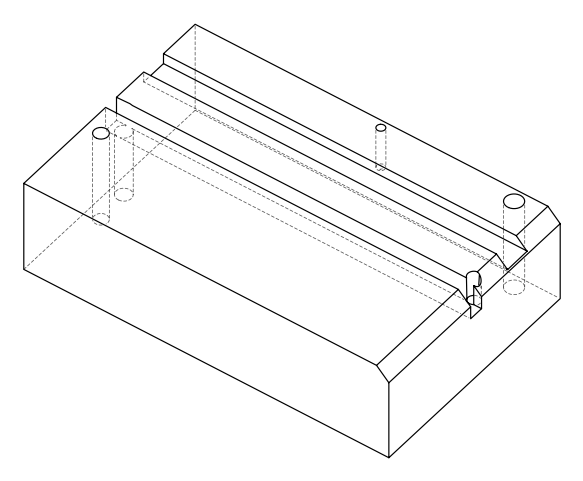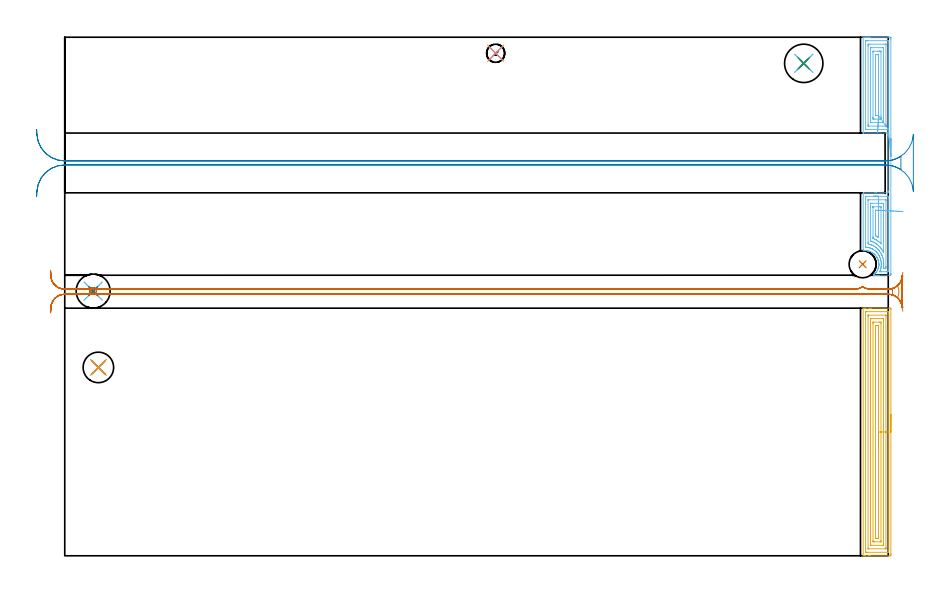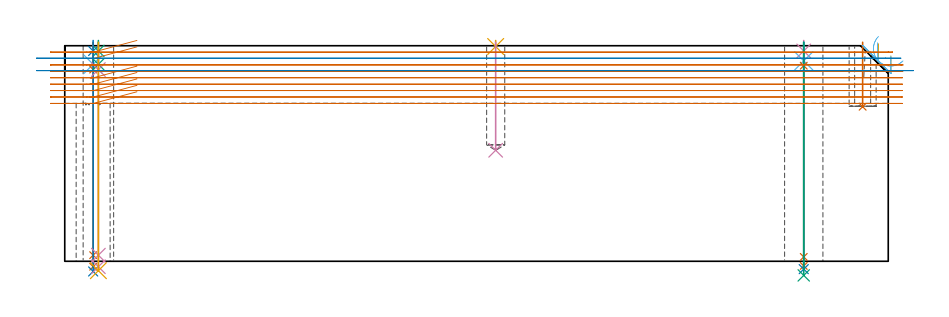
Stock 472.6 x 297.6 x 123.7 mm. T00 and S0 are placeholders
(PLAN: 20 operations, 15 tool changes, 40.7 min)
(1 INDEXABLE_INSERT_DRILL_BLIND_HOLE_FROM_SOLID | STEP1POCKET | NXT0302_002 | 0.15 min | 6551 mm3)
(2 SPOT_DRILL | STEP1HOLE | NXT0321_9005460120000 | 0.05 min | 182 mm3)
(3 SPOT_DRILL_1 | STEP1HOLE_1 | NXT0321_9005460120000 | 0.05 min | 183 mm3)
(4 SPOT_DRILL_2 | STEP1HOLE_2 | NXT0321_9005460120000 | 0.05 min | 182 mm3)
(5 SPOT_DRILL_3 | STEP1POCKET_1 | NXT0321_9005460120000 | 0.03 min | 1 mm3)
(6 DRILL_BLIND_HOLE_INTO_CENTER | STEP1HOLE | UGT0301_191 | 0.05 min | 276 mm3)
(7 GUN_DRILL_THROUGH_HOLE | STEP1HOLE | UGT0307_003 | 0.6 min | 4351 mm3)
(8 SPADE_DRILL_TO_ENLARGE_THROUGH_HOLE | STEP1HOLE | UGT0306_010 | 0.53 min | 32061 mm3)
(9 DRILL_BLIND_HOLE_INTO_CENTER_1 | STEP1HOLE_1 | UGT0301_191 | 0.05 min | 277 mm3)
(10 GUN_DRILL_THROUGH_HOLE_1 | STEP1HOLE_1 | UGT0307_003 | 0.6 min | 4351 mm3)
(11 SPADE_DRILL_TO_ENLARGE_THROUGH_HOLE_1 | STEP1HOLE_1 | UGT0306_008 | 0.53 min | 24872 mm3)
(12 DRILL_BLIND_HOLE_INTO_CENTER_2 | STEP1HOLE_2 | NXT0301_029 | 0.04 min | 144 mm3)
(13 GUN_DRILL_THROUGH_HOLE_2 | STEP1HOLE_2 | UGT0307_001 | 0.55 min | 2238 mm3)
(14 SPADE_DRILL_TO_ENLARGE_THROUGH_HOLE_2 | STEP1HOLE_2 | UGT0306_004 | 0.52 min | 15081 mm3)
(15 DRILL_TO_ENLARGE_THROUGH_HOLE | STEP1HOLE_2 | UGT0301_053 | 0.54 min | 29304 mm3)
(16 DRILL_BLIND_HOLE_INTO_CENTER_3 | STEP1POCKET_1 | UGT0301_217 | 0.25 min | 4885 mm3)
(17 AREA_MILL | FG_CHAMFER_SURFACE | UGT0205_001 | 7.11 min | 18895 mm3)
(18 AREA_MILL_1 | FG_CHAMFER_SURFACE_1 | UGT0205_001 | 5.51 min | 17332 mm3)
(19 MILL_RECTANGULAR_SLOT | SLOT_RECTANGULAR | NXT0201_012 | Follow Part, ap 4, ae 75% | 19.29 min | 283841 mm3)
(20 MILL_RECTANGULAR_SLOT_1 | SLOT_RECTANGULAR_1 | UGT0201_004 | Follow Part, ap 8, ae 75% | 4.23 min | 227908 mm3)
(TOOL NXT0302_002 | Index. Insert Drill 15.5mm [880-D1550L20-05] | D15.5 PA176 FL78 Z2)
(TOOL NXT0321_9005460120000 | NC Spot Drill, 142deg, 12mm, Carbide, Uncoated | D12 PA142 FL30 Z2)
(TOOL UGT0301_191 | Twist Drill 7.1 mm | D7.1 PA118 FL66 Z2)
(TOOL UGT0307_003 | Gun Drill 7 mm | D7 PA130 FL24 Z1)
(TOOL UGT0306_010 | Spade Drill 19.5mm | D19.5 PA132 FL10 Z2)
(TOOL UGT0306_008 | Spade Drill 17.5mm | D17.5 PA132 FL10 Z2)
(TOOL NXT0301_029 | Carbide Drill 5.8mm [860.1-0580-017A1-MM 2214] | D5.8 PA140 FL28 Z2)
(TOOL UGT0307_001 | Gun Drill 5 mm | D5 PA130 FL24 Z1)
(TOOL UGT0306_004 | Spade Drill 13.5mm | D13.5 PA132 FL10 Z2)
(TOOL UGT0301_053 | Twist Drill 22 mm | D22 PA118 FL150 Z2)
(TOOL UGT0301_217 | Twist Drill 10.4 mm | D10.4 PA118 FL82 Z2)
(TOOL UGT0205_001 | Chamfer Mill 20 x 3 x 45 deg. | D20 FL50 Z2)
(TOOL NXT0201_012 | ENDMILL 16mm [2P460-1600-NA 1630] | D16 FL38 Z6)
(TOOL UGT0201_004 | End Mill 32 mm | D32 FL53 Z6)
(OP 1 INDEXABLE_INSERT_DRILL_BLIND_HOLE_FROM_SOLID)
G17 G21 G94 G90
T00 M6
G54
G17 G0 G90 X457.9 Y167.3 S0 M3
G43 Z133.7 H1
G94 G81 G98 Z88.7 F250. R125.7
G80
M5
M2
(OP 2 SPOT_DRILL)
G17 G21 G94 G90
T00 M6
G54
G17 G0 G90 X16.3 Y151.9 S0 M3
G43 Z133.7 H0
G94 G81 G98 Z120.7 F250. R126.7
G80
M5
M2
(OP 3 SPOT_DRILL_1)
G17 G21 G94 G90
T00 M6
G54
G17 G0 G90 X19.3 Y108.1 S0 M3
G43 Z133.7 H0
G94 G81 G98 Z120.7 F250. R126.7
G80
M5
M2
(OP 4 SPOT_DRILL_2)
G17 G21 G94 G90
T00 M6
G54
G17 G0 G90 X424.1 Y282.6 S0 M3
G43 Z133.7 H0
G94 G81 G98 Z120.7 F250. R126.7
G80
M5
M2
(OP 5 SPOT_DRILL_3)
G17 G21 G94 G90
T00 M6
G54
G17 G0 G90 X247.3 Y288.4 S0 M3
G43 Z133.7 H0
G94 G81 G98 Z123.252 F250. R126.7
G80
M5
M2
(OP 6 DRILL_BLIND_HOLE_INTO_CENTER)
G17 G21 G94 G90
T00 M6
G54
G17 G0 G90 X16.3 Y151.9 S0 M3
G43 Z133.7 H0
G94 G81 G98 Z113.05 F250. R125.7
G80
M5
M2
(OP 7 GUN_DRILL_THROUGH_HOLE)
G17 G21 G94 G90
T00 M6
G54
G17 G0 G90 X16.3 Y151.9 M8
G43 Z133.7 H0
Z125.443
S716 M3
G94 G1 Z110.021 F125. M26
G4 X.084
Z3.5 F250.
G4 X.084
Z-3.132 F125.
G4 X.084
M5
M9
G0 Z125.443
Z133.7
M2
(OP 8 SPADE_DRILL_TO_ENLARGE_THROUGH_HOLE)
G17 G21 G94 G90
T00 M6
G54
G17 G0 G90 X16.3 Y151.9 S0 M3
G43 Z133.7 H0
G94 G73 G98 Z-5.841 F250. Q18.506 R125.7
G80
M5
M2
(OP 9 DRILL_BLIND_HOLE_INTO_CENTER_1)
G17 G21 G94 G90
T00 M6
G54
G17 G0 G90 X19.3 Y108.1 S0 M3
G43 Z133.7 H0
G94 G81 G98 Z113.05 F250. R125.7
G80
M5
M2
(OP 10 GUN_DRILL_THROUGH_HOLE_1)
G17 G21 G94 G90
T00 M6
G54
G17 G0 G90 X19.3 Y108.1 M8
G43 Z133.7 H0
Z124.341
S716 M3
G94 G1 Z110.021 F125. M26
G4 X.084
Z3.5 F250.
G4 X.084
Z-3.132 F125.
G4 X.084
M5
M9
G0 Z124.341
Z133.7
M2
(OP 11 SPADE_DRILL_TO_ENLARGE_THROUGH_HOLE_1)
G17 G21 G94 G90
T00 M6
G54
G17 G0 G90 X19.3 Y108.1 S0 M3
G43 Z133.7 H0
G94 G73 G98 Z-5.396 F250. Q16.137 R125.7
G80
M5
M2
(OP 12 DRILL_BLIND_HOLE_INTO_CENTER_2)
G17 G21 G94 G90
T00 M6
G54
G17 G0 G90 X424.1 Y282.6 S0 M3
G43 Z133.7 H1
G94 G81 G98 Z115. F250. R125.7
G80
M5
M2
(OP 13 GUN_DRILL_THROUGH_HOLE_2)
G17 G21 G94 G90
T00 M6
G54
G17 G0 G90 X424.1 Y282.6 M8
G43 Z133.7 H0
Z121.19
S716 M3
G94 G1 Z112.244 F125. M26
G4 X.084
Z2.5 F250.
G4 X.084
Z-2.666 F125.
G4 X.084
M5
M9
G0 Z121.19
Z133.7
M2
(OP 14 SPADE_DRILL_TO_ENLARGE_THROUGH_HOLE_2)
G17 G21 G94 G90
T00 M6
G54
G17 G0 G90 X424.1 Y282.6 S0 M3
G43 Z133.7 H0
G94 G73 G98 Z-4.505 F250. Q12.821 R125.7
G80
M5
M2
(OP 15 DRILL_TO_ENLARGE_THROUGH_HOLE)
G17 G21 G94 G90
T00 M6
G54
G17 G0 G90 X424.1 Y282.6 S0 M3
G43 Z133.7 H0
G94 G73 G98 Z-8.109 F250. Q21.968 R125.7
G80
M5
M2
(OP 16 DRILL_BLIND_HOLE_INTO_CENTER_3)
G17 G21 G94 G90
T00 M6
G54
G17 G0 G90 X247.3 Y288.4 S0 M3
G43 Z133.7 H0
G94 G81 G98 Z63.7 F250. R125.7
G80
M5
M2
(OP 17 AREA_MILL)
G17 G21 G94 G90
T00 M6
G54
G17 G0 G90 X474.1 Y81.05 S1061 M3
G43 Z133.7 H0
Z117.8
G94 G1 Y81.012 Z116.928 F250.
Y80.898 Z116.064
Y80.709 Z115.212
Y80.447 Z114.38
Y80.113 Z113.574
Y79.71 Z112.8
Y79.242 Z112.064
Y78.71 Z111.372
Y78.121 Z110.729
Y77.478 Z110.14
Y76.786 Z109.608
Y76.05 Z109.14
Y75.276 Z108.737
Y74.47 Z108.403
Y73.638 Z108.141
Y72.786 Z107.952
Y71.922 Z107.838
Y71.05 Z107.8
Y1.028
X474.099 Y0.597 Z107.801
X474.095 Y0.141 Z107.803
X474.092 Y0.009 Z107.806
X473.645 Y0. Z108.252
X462.182 Z119.712
X461.598 Z120.299
X461.301 Z120.596
X459.537 Z122.358
X458.947 Z122.952
X458.655 Z123.244
X458.506 Y0.001 Z123.393
X458.206 Y0.01 Z123.693
X458.2 Y0.151 Z123.7
Y141.949
X458.206 Y142.09 Z123.693
X458.508 Y142.1 Z123.391
X458.941 Z122.958
X459.537 Z122.358
X461.598 Z120.299
X462.182 Z119.712
X462.772 Z119.123
X473.645 Z108.252
X473.939 Y142.097 Z107.958
X474.092 Y142.09 Z107.806
X474.099 Y141.936 Z107.799
X474.1 Y141.503 Z107.8
Y71.05
X472.686 Z109.214
X472.685 Y2.177 Z109.215
X472.683 Y2.075 Z109.217
X472.68 Y2.026 Z109.22
X472.678 Y2.01 Z109.222
X472.633 Y2.008 Z109.267
X472.256 Y2.001 Z109.644
X460.419 Z121.481
X459.91 Y2.003 Z121.99
X459.712 Y2.01 Z122.188
X459.621 Y2.018 Z122.279
X459.616 Y2.301 Z122.284
X459.615 Y2.38 Z122.285
X459.614 Y139.72 Z122.286
X459.615 Y139.923 Z122.285
X459.617 Y140.025 Z122.283
X459.62 Y140.074 Z122.28
X459.623 Y140.09 Z122.277
X459.667 Y140.092 Z122.233
X460.044 Y140.099 Z121.856
X471.881 Z110.019
X472.39 Y140.097 Z109.51
X472.588 Y140.09 Z109.312
X472.679 Y140.082 Z109.221
X472.684 Y139.799 Z109.216
X472.685 Y139.72 Z109.215
X472.686 Y71.05 Z109.214
X471.272 Z110.628
X471.271 Y4.781 Z110.629
X471.267 Y4.164 Z110.633
X471.265 Y4.03 Z110.635
X471.255 Y4.01 Z110.645
X471.215 Y4.004 Z110.685
X471.161 Y4. Z110.739
X461.301 Y4.001 Z120.599
X461.139 Y4.005 Z120.761
X461.037 Y4.01 Z120.863
X461.033 Y4.073 Z120.867
X461.03 Y4.164 Z120.87
X461.029 Y4.439 Z120.871
Y137.319
X461.033 Y137.936 Z120.867
X461.035 Y138.07 Z120.865
X461.045 Y138.09 Z120.855
X461.085 Y138.096 Z120.815
X461.139 Y138.099 Z120.761
X471. Z110.9
X471.161 Y138.095 Z110.739
X471.263 Y138.09 Z110.637
X471.267 Y138.027 Z110.633
X471.27 Y137.936 Z110.63
X471.271 Y137.661 Z110.629
X471.272 Y71.05 Z110.628
X469.857 Z112.043
Y6.839
X469.854 Y6.214 Z112.046
X469.85 Y6.011 Z112.05
X469.651 Y6.006 Z112.249
X469.236 Y6. Z112.664
X469.184 Z112.716
X463.012 Z118.888
X462.639 Y6.005 Z119.261
X462.459 Y6.01 Z119.441
X462.45 Y6.111 Z119.45
X462.444 Y6.575 Z119.456
X462.443 Y8.623 Z119.457
Y135.261
X462.446 Y135.886 Z119.454
X462.45 Y136.089 Z119.45
X462.649 Y136.094 Z119.251
X463.064 Y136.1 Z118.836
X463.116 Z118.784
X469.288 Z112.612
X469.661 Y136.095 Z112.239
X469.841 Y136.09 Z112.059
X469.85 Y135.989 Z112.05
X469.856 Y135.526 Z112.044
X469.857 Y135.261 Z112.043
Y134.632
Y71.05
X468.443 Z113.457
Y8.533
X468.442 Y8.443 Z113.458
X468.437 Y8.264 Z113.463
X468.425 Y8.01 Z113.475
X468.354 Y8.006 Z113.546
X468.088 Y8.001 Z113.812
X464.561 Y8. Z117.339
X463.946 Y8.007 Z117.954
X463.865 Y8.01 Z118.035
X463.859 Y8.353 Z118.041
X463.857 Y8.533 Z118.043
Y133.567
X463.858 Y133.657 Z118.042
X463.863 Y133.836 Z118.037
X463.875 Y134.09 Z118.025
X463.946 Y134.094 Z117.954
X464.212 Y134.099 Z117.688
X467.739 Y134.1 Z114.161
X468.354 Y134.093 Z113.546
X468.435 Y134.09 Z113.465
X468.441 Y133.746 Z113.459
X468.443 Y133.567 Z113.457
Y71.05
X467.029 Z114.871
Y10.407
X467.027 Y10.185 Z114.873
X467.025 Y10.075 Z114.875
X467.022 Y10.022 Z114.878
X467.016 Y10.009 Z114.884
X466.988 Y10.005 Z114.912
X466.591 Y10.001 Z115.309
X466.111 Y10. Z115.789
X465.709 Y10.002 Z116.191
X465.308 Y10.008 Z116.592
X465.285 Y10.01 Z116.615
X465.278 Y10.02 Z116.622
X465.275 Y10.062 Z116.625
X465.273 Y10.141 Z116.627
X465.271 Y10.259 Z116.629
Y10.407
Y131.693
X465.273 Y131.915 Z116.627
X465.275 Y132.025 Z116.625
X465.278 Y132.078 Z116.622
X465.284 Y132.091 Z116.616
X465.312 Y132.095 Z116.588
X465.709 Y132.099 Z116.191
X466.189 Y132.1 Z115.711
X466.591 Y132.098 Z115.309
X466.992 Y132.092 Z114.908
X467.015 Y132.09 Z114.885
X467.022 Y132.08 Z114.878
X467.025 Y132.038 Z114.875
X467.027 Y131.959 Z114.873
X467.029 Y131.841 Z114.871
Y131.693
Y71.05
Y70.178 Z114.909
Y69.314 Z115.023
Y68.462 Z115.212
Y67.63 Z115.474
Y66.824 Z115.808
Y66.05 Z116.211
Y65.314 Z116.68
Y64.622 Z117.211
Y63.979 Z117.8
Y63.39 Z118.443
Y62.858 Z119.135
Y62.39 Z119.871
Y61.987 Z120.645
Y61.653 Z121.451
Y61.391 Z122.283
Y61.202 Z123.135
Y61.088 Z124.
Y61.05 Z124.871
G0 Z133.7
M5
M2
(OP 18 AREA_MILL_1)
G17 G21 G94 G90
T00 M6
G54
G17 G0 G90 X474.1 Y239.3 S1061 M3
G43 Z133.7 H0
Z117.8
G94 G1 Y239.262 Z116.928 F250.
Y239.148 Z116.064
Y238.959 Z115.212
Y238.697 Z114.38
Y238.363 Z113.574
Y237.96 Z112.8
Y237.492 Z112.064
Y236.96 Z111.372
Y236.371 Z110.729
Y235.728 Z110.14
Y235.036 Z109.609
Y234.3 Z109.14
Y233.526 Z108.737
Y232.72 Z108.403
Y231.888 Z108.141
Y231.036 Z107.952
Y230.172 Z107.838
Y229.3 Z107.8
Y162.016
X474.099 Y161.585 Z107.801
X474.095 Y161.13 Z107.803
X474.091 Y161.009 Z107.806
X473.645 Y161. Z108.252
X467.473 Z114.421
X466.867 Z115.03
X466.591 Z115.306
X465.985 Z115.911
X465.709 Z116.186
X465.157 Z116.742
X464.387 Z117.512
X464.239 Z117.657
X464.209 Z117.686
X464.02 Y161.01 Z117.868
X464.094 Y161.074 Z117.8
X464.099 Y161.079 Z117.795
X464.21 Y161.163 Z117.687
X464.32 Y161.251 Z117.578
X464.387 Y161.306 Z117.513
X464.54 Y161.435 Z117.359
X464.703 Y161.585 Z117.196
X464.794 Y161.669 Z117.103
X464.827 Y161.704 Z117.069
X465.088 Y161.969 Z116.811
X465.344 Y162.259 Z116.555
X465.519 Y162.476 Z116.378
X465.587 Y162.559 Z116.311
X465.709 Y162.733 Z116.19
X465.966 Y163.1 Z115.934
X466.175 Y163.449 Z115.722
X466.404 Y163.89 Z115.493
X466.524 Y164.156 Z115.375
X466.568 Y164.258 Z115.328
X466.591 Y164.306 Z115.308
X466.606 Y164.339 Z115.293
X466.811 Y164.891 Z115.087
X466.838 Y164.96 Z115.062
X466.843 Y164.974 Z115.057
X466.914 Y165.229 Z114.985
X467.018 Y165.673 Z114.878
X467.064 Y165.914 Z114.833
X467.086 Y166.04 Z114.809
X467.101 Y166.119 Z114.794
X467.105 Y166.155 Z114.789
X467.149 Y166.521 Z114.742
X467.155 Y166.563 Z114.738
X467.164 Y166.696 Z114.729
X467.172 Y166.804 Z114.724
X467.179 Y166.898 Z114.718
X467.18 Y166.931 Z114.715
X467.181 Y166.934
Y166.973 Z114.709
X467.184 Y167.009 Z114.708
X467.186 Y167.079 Z114.709
Y167.129 Z114.706
X467.187 Y167.312 Z114.703
X467.188 Y167.472 Z114.706
X467.173 Y167.77 Z114.721
X467.171 Y167.822 Z114.724
X467.17 Y167.877 Z114.73
X467.169 Y167.899 Z114.731
X467.12 Y168.344 Z114.776
X467.059 Y168.713 Z114.835
X467.047 Y168.788 Z114.847
X466.974 Y169.127 Z114.925
X466.955 Y169.21 Z114.944
X466.842 Y169.629 Z115.056
X466.826 Y169.678 Z115.073
X466.66 Y170.126 Z115.239
X466.473 Y170.568 Z115.424
X466.247 Y171.017 Z115.653
X466.037 Y171.386 Z115.862
X465.996 Y171.458 Z115.903
X465.966 Y171.506 Z115.934
X465.663 Y171.932 Z116.236
X465.34 Y172.348 Z116.557
X465.268 Y172.427 Z116.627
X465.1 Y172.617 Z116.798
X465.088 Y172.63 Z116.81
X464.776 Y172.941 Z117.124
X464.528 Y173.168 Z117.37
X464.451 Y173.238 Z117.446
X464.387 Y173.29 Z117.51
X464.21 Y173.432 Z117.687
X463.959 Y173.613 Z117.941
X463.778 Y173.743 Z118.122
X463.703 Y173.792 Z118.197
X463.505 Y173.919 Z118.391
X463.333 Y174.03 Z118.564
X463.284 Y174.059 Z118.614
X463.164 Y174.128 Z118.733
X462.456 Y174.464 Z119.442
X462.02 Y174.637 Z119.879
X461.743 Y174.728 Z120.157
X461.579 Y174.781 Z120.32
X461.301 Y174.854 Z120.597
X461.142 Y174.895 Z120.757
X460.88 Y174.95 Z121.02
X460.702 Y174.986 Z121.198
X460.515 Y175.018 Z121.385
X459.825 Y175.076 Z122.075
X458.947 Y175.083 Z122.952
X458.772 Y175.073 Z123.127
X458.421 Y175.037 Z123.478
X458.207 Y175.018 Z123.692
X458.2 Y175.84 Z123.7
Y207.916
X458.206 Y208.29 Z123.692
X458.592 Y208.3 Z123.307
X464.95 Z116.95
X465.709 Z116.185
X472.497 Z109.397
X472.496 Y208.455 Z109.396
Y208.807
X472.499 Y208.946 Z109.399
X472.498 Y208.976 Z109.398
X472.5 Y208.981 Z109.4
Y208.992 Z109.395
X472.498 Y208.995 Z109.394
X472.497 Y208.997 Z109.397
X472.499 Y209. Z109.399
X472.498 Y209.006 Z109.395
X472.499 Y209.008 Z109.394
X472.5 Y209.01 Z109.395
Y209.035 Z109.4
Y209.067
Y209.079 Z109.395
X472.499 Y209.082
X472.5 Y209.115 Z109.4
Y209.157
Y209.162 Z109.398
Y209.176 Z109.399
Y209.239 Z109.4
Y240.895
Y241.328 Z109.396
Y241.49 Z109.4
Y241.591
X472.492 Y241.596 Z109.386
X472.5 Y241.685 Z109.4
Y242.6
X471.926 Z109.974
X471.923 Y242.601
X458.299 Y242.6 Z123.598
X458.278 Z123.619
X458.205 Y242.61 Z123.692
X458.201 Y242.647 Z123.698
X458.2 Y242.665 Z123.7
Y297.461
X458.206 Y297.59 Z123.693
X458.485 Y297.6 Z123.414
X459.207 Z122.692
X459.867 Z122.032
X460.419 Z121.477
X460.695 Z121.202
X461.301 Z120.596
X461.576 Z120.321
X462.182 Z119.712
X473.066 Z108.831
X473.645 Y297.596 Z108.252
X474.091 Y297.591 Z107.806
X474.095 Y297.47 Z107.803
X474.099 Y297.015 Z107.801
X474.1 Y296.555 Z107.8
Y229.3
X472.671 Y244.594 Z109.229
X471.73 Y244.6 Z110.17
X460.267 Z121.633
X459.665 Y244.607 Z122.235
X459.631 Y244.61 Z122.269
X459.621 Y244.614 Z122.279
X459.619 Y244.63 Z122.281
X459.616 Y244.719 Z122.284
X459.615 Y244.899 Z122.285
X459.614 Y245.26 Z122.286
X459.615 Y295.233 Z122.285
X459.616 Y295.436 Z122.284
X459.619 Y295.537 Z122.281
X459.621 Y295.58 Z122.279
X459.693 Y295.59 Z122.207
X460.058 Y295.598 Z121.842
X460.419 Y295.599 Z121.481
X460.937 Y295.6 Z120.963
X471.881 Z110.019
X472.401 Y295.599 Z109.499
X472.59 Y295.594 Z109.31
X472.678 Y295.59 Z109.222
X472.684 Y295.313 Z109.216
X472.685 Y295.233 Z109.215
X472.686 Y245.338 Z109.214
X472.684 Y244.931 Z109.216
X472.681 Y244.728 Z109.219
X472.679 Y244.628 Z109.221
X472.671 Y244.594 Z109.229
X471.25 Y246.61 Z110.65
X471. Y246.606 Z110.9
X470.631 Y246.601 Z111.269
X461.301 Z120.599
X461.129 Y246.603 Z120.771
X461.067 Y246.606 Z120.833
X461.038 Y246.609 Z120.862
X461.036 Y246.662 Z120.864
X461.032 Y246.845 Z120.868
X461.029 Y247.12 Z120.871
Y247.395
Y292.56
Y292.834
X461.034 Y293.451 Z120.866
X461.036 Y293.579 Z120.864
X461.16 Y293.593 Z120.74
X461.301 Y293.596 Z120.599
X462.035 Y293.6 Z119.865
X471. Y293.599 Z110.9
X471.147 Y293.595 Z110.753
X471.244 Y293.59 Z110.656
X471.266 Y293.586 Z110.634
X471.267 Y293.575 Z110.633
X471.27 Y293.543 Z110.63
X471.271 Y293.451 Z110.629
Y247.736
X471.267 Y247.12 Z110.633
X471.265 Y246.852 Z110.635
X471.25 Y246.61 Z110.65
X469.851 Y248.616 Z112.049
X469.832 Y248.61 Z112.068
X469.532 Y248.602 Z112.368
X469.236 Y248.601 Z112.664
X468.653 Y248.6 Z113.247
X463.064 Y248.601 Z118.836
X462.478 Y248.603 Z119.422
X462.455 Y248.61 Z119.445
X462.449 Y248.614 Z119.451
X462.447 Y248.634 Z119.453
X462.444 Y248.902 Z119.456
X462.443 Y249.529 Z119.457
Y249.793
Y290.514
X462.445 Y290.778 Z119.455
X462.449 Y291.399 Z119.451
X462.461 Y291.59 Z119.439
X463.132 Y291.6 Z118.768
X469.305 Z112.595
X469.658 Y291.597 Z112.242
X469.834 Y291.592 Z112.066
X469.851 Y291.59 Z112.049
X469.853 Y291.578 Z112.047
X469.856 Y291.546 Z112.044
X469.857 Y291.5 Z112.043
Y248.745
X469.855 Y248.666 Z112.045
X469.851 Y248.616 Z112.049
X468.43 Y250.607 Z113.47
X467.473 Y250.6 Z114.427
X464.91 Z116.99
X464.027 Y250.602 Z117.873
X463.946 Y250.605 Z117.954
X463.869 Y250.61 Z118.031
X463.864 Y250.684 Z118.036
X463.86 Y250.77 Z118.04
X463.857 Y251.575 Z118.043
Y251.664
Y289.085
X463.859 Y289.176 Z118.041
X463.864 Y289.355 Z118.036
X463.878 Y289.59 Z118.022
X463.946 Y289.593 Z117.954
X464.232 Y289.598 Z117.668
X466.591 Y289.6 Z115.309
X467.473 Z114.427
X467.758 Y289.599 Z114.142
X468.354 Y289.592 Z113.546
X468.433 Y289.59 Z113.467
X468.439 Y289.265 Z113.461
X468.442 Y289.086 Z113.458
X468.443 Y252.466 Z113.457
Y251.575
Y251.486
X468.436 Y250.684 Z113.464
X468.43 Y250.607 Z113.47
X467.022 Y252.618 Z114.878
X467.01 Y252.61 Z114.89
X466.965 Y252.607 Z114.935
X466.591 Y252.601 Z115.309
X466.458 Y252.6 Z115.442
X465.709 Z116.191
X465.575 Y252.601 Z116.325
X465.341 Y252.608 Z116.559
X465.287 Y252.61 Z116.613
X465.278 Y252.64 Z116.622
X465.276 Y252.681 Z116.624
X465.273 Y252.907 Z116.627
X465.271 Y253.357 Z116.629
Y253.799
X465.272 Y287.214 Z116.628
X465.274 Y287.435 Z116.626
X465.277 Y287.545 Z116.623
X465.28 Y287.59 Z116.62
X465.332 Y287.595 Z116.568
X465.709 Y287.598 Z116.191
X466.21 Y287.6 Z115.69
X466.591 Y287.597 Z115.309
X466.972 Y287.592 Z114.928
X467.018 Y287.59 Z114.882
X467.022 Y287.557 Z114.878
X467.025 Y287.48 Z114.875
X467.028 Y287.362 Z114.872
X467.029 Y287.214 Z114.871
Y286.772
X467.028 Y252.914 Z114.872
X467.027 Y252.767 Z114.873
X467.024 Y252.649 Z114.876
X467.022 Y252.618 Z114.878
X466.974 Y251.751 Z114.964
X466.927 Y250.895 Z115.125
X466.88 Y250.056 Z115.361
X466.835 Y249.241 Z115.669
X466.792 Y248.456 Z116.047
X466.75 Y247.707 Z116.492
X466.711 Y246.999 Z117.
X466.674 Y246.339 Z117.569
X466.641 Y245.73 Z118.193
X466.61 Y245.178 Z118.868
X466.583 Y244.687 Z119.588
X466.559 Y244.26 Z120.349
X466.539 Y243.901 Z121.143
X466.523 Y243.613 Z121.967
X466.511 Y243.397 Z122.812
X466.503 Y243.256 Z123.673
X466.5 Y243.19 Z124.543
Y243.2 Z125.415
G0 X467.022 Y206.3 Z129.02
G1 X466.433 Z128.377
X465.902 Z127.685
X465.433 Z126.949
X465.03 Z126.175
X464.696 Z125.369
X464.434 Z124.537
X464.245 Z123.686
X464.131 Z122.821
X464.093 Z121.949
X464.131 Z121.078
X464.245 Z120.213
X464.434 Z119.361
X464.696 Z118.529
X465.03 Z117.723
X465.433 Z116.949
X465.902 Z116.213
X466.433 Z115.521
X467.022 Z114.878
X471.881 Y206.301 Z110.019
X472.592 Y206.307 Z109.308
X472.648 Y206.306 Z109.252
X472.659 Y206.303 Z109.241
X472.679 Y206.289 Z109.221
X472.683 Y206.215 Z109.217
X472.684 Y206.134 Z109.216
X472.686 Y205.321 Z109.214
X472.685 Y163.367 Z109.215
X472.684 Y163.164 Z109.216
X472.681 Y163.063 Z109.219
X472.679 Y163.02 Z109.221
X472.607 Y163.01 Z109.293
X472.242 Y163.002 Z109.658
X471.881 Y163.001 Z110.019
X471.363 Y163. Z110.537
X468.717 Z113.183
X468.354 Y163.001 Z113.546
X467.832 Y163.004 Z114.068
X467.754 Y163.01 Z114.146
X467.698 Y163.021 Z114.202
X467.834 Y163.367 Z114.066
X468.06 Y163.96 Z113.84
X468.16 Y164.258 Z113.74
X468.179 Y164.317 Z113.721
X468.192 Y164.367 Z113.708
X468.354 Y165.011 Z113.546
X468.379 Y165.124 Z113.521
X468.384 Y165.149 Z113.516
X468.504 Y165.889 Z113.396
X468.523 Y166.04 Z113.377
X468.56 Y166.379 Z113.34
X468.582 Y166.701 Z113.318
X468.594 Y166.931 Z113.306
X468.596 Y167.577 Z113.304
X468.584 Y167.822 Z113.316
X468.564 Y168.157 Z113.336
X468.526 Y168.539 Z113.374
X468.505 Y168.713 Z113.395
X468.354 Y169.588 Z113.546
X468.351 Y169.604 Z113.549
X468.144 Y170.389 Z113.756
X468.11 Y170.495 Z113.79
X467.973 Y170.88 Z113.927
X467.768 Y171.386 Z114.132
X467.679 Y171.595 Z114.221
X467.473 Y172.022 Z114.427
X467.338 Y172.277 Z114.562
X467.167 Y172.585 Z114.733
X466.78 Y173.168 Z115.12
X466.591 Y173.429 Z115.309
X466.319 Y173.781 Z115.581
X466.082 Y174.059 Z115.818
X465.902 Y174.254 Z115.998
X465.709 Y174.446 Z116.191
X465.171 Y174.95 Z116.729
X464.827 Y175.222 Z117.073
X463.964 Y175.822 Z117.936
X463.946 Y175.834 Z117.954
X463.935 Y175.841 Z117.965
X463.61 Y176.016 Z118.29
X463.361 Y176.135 Z118.539
X463.064 Y176.275 Z118.836
X462.326 Y176.587 Z119.574
X462.182 Y176.635 Z119.718
X461.888 Y176.732 Z120.012
X461.301 Y176.876 Z120.599
X461.115 Y176.919 Z120.785
X460.728 Y176.986 Z121.172
X460.419 Y177.02 Z121.481
X460.102 Y177.052 Z121.798
X459.731 Y177.078 Z122.169
X459.651 Y177.086 Z122.249
X459.621 Y177.09 Z122.279
X459.619 Y177.124 Z122.281
X459.617 Y177.207 Z122.283
X459.614 Y177.545 Z122.286
Y177.623
X459.615 Y206.056 Z122.285
X459.616 Y206.134 Z122.284
X459.619 Y206.235 Z122.281
X459.621 Y206.277 Z122.279
X459.763 Y206.29 Z122.137
X460.091 Y206.297 Z121.809
X460.255 Y206.3 Z121.645
X467.022 Z114.878
Y204.3
X471.052 Y204.299 Z110.848
X471.201 Y204.291 Z110.699
X471.265 Y204.286 Z110.635
X471.268 Y204.253 Z110.632
X471.27 Y204.214 Z110.63
X471.271 Y204.078 Z110.629
Y166.04
Y165.766
X471.266 Y165.149 Z110.634
X471.264 Y165.021 Z110.636
X471.14 Y165.007 Z110.76
X471. Y165.004 Z110.9
X470.265 Y165. Z111.635
X470.118 Y165.002 Z111.782
X469.971 Y165.005 Z111.929
X469.873 Y165.01 Z112.027
X469.824 Y165.019 Z112.076
X469.827 Y165.049 Z112.073
X469.84 Y165.149 Z112.06
X469.874 Y165.395 Z112.026
X469.954 Y166.04 Z111.946
X469.968 Y166.191 Z111.932
X470.008 Y166.931 Z111.892
X470.011 Y167.039 Z111.889
X470.003 Y167.822 Z111.897
X469.999 Y167.942 Z111.901
X469.973 Y168.336 Z111.927
X469.936 Y168.713 Z111.964
X469.913 Y168.919 Z111.987
X469.804 Y169.604 Z112.096
X469.734 Y169.992 Z112.166
X469.62 Y170.495 Z112.28
X469.445 Y171.175 Z112.455
X469.377 Y171.386 Z112.523
X469.236 Y171.781 Z112.664
X469.039 Y172.277 Z112.861
X468.897 Y172.62 Z113.003
X468.628 Y173.168 Z113.272
X468.354 Y173.679 Z113.546
X468.123 Y174.059 Z113.777
X467.661 Y174.759 Z114.239
X467.519 Y174.95 Z114.381
X467.473 Y175.009 Z114.427
X467.1 Y175.462 Z114.8
X466.764 Y175.841 Z115.136
X466.591 Y176.015 Z115.309
X465.823 Y176.732 Z116.077
X465.761 Y176.784 Z116.139
X465.709 Y176.824 Z116.191
X465.346 Y177.099 Z116.554
X464.827 Y177.451 Z117.073
X464.57 Y177.623 Z117.33
X464.172 Y177.852 Z117.728
X463.946 Y177.966 Z117.954
X463.31 Y178.265 Z118.59
X463.064 Y178.367 Z118.836
X462.704 Y178.514 Z119.196
X462.182 Y178.679 Z119.718
X461.953 Y178.746 Z119.947
X461.041 Y178.964 Z120.859
X461.036 Y179.13 Z120.864
X461.031 Y179.405 Z120.869
X461.029 Y179.679 Z120.871
Y204.011
X461.031 Y204.194 Z120.869
X461.033 Y204.26 Z120.867
X461.036 Y204.291 Z120.864
X461.042 Y204.293 Z120.858
X461.093 Y204.296 Z120.807
X461.301 Y204.3 Z120.599
X461.352 Z120.548
X467.022 Z114.878
Y202.3
X468.622 Z113.278
X469.236 Y202.299 Z112.664
X469.506 Y202.298 Z112.394
X469.847 Y202.29 Z112.053
X469.854 Y201.946 Z112.046
X469.856 Y201.679 Z112.044
X469.857 Y201.052 Z112.043
Y200.788
Y174.95
X469.854 Y174.512 Z112.046
X469.851 Y174.329 Z112.049
X469.845 Y174.228 Z112.055
X469.763 Y174.378 Z112.137
X469.716 Y174.465 Z112.184
X469.446 Y174.95 Z112.454
X469.236 Y175.297 Z112.664
X468.879 Y175.841 Z113.021
X468.666 Y176.154 Z113.234
X468.354 Y176.569 Z113.546
X468.226 Y176.732 Z113.674
X467.879 Y177.142 Z114.021
X467.473 Y177.59 Z114.427
X467.441 Y177.623 Z114.459
X466.591 Y178.405 Z115.309
X466.465 Y178.514 Z115.435
X466.034 Y178.836 Z115.866
X465.709 Y179.063 Z116.191
X465.21 Y179.405 Z116.69
X464.827 Y179.633 Z117.073
X464.345 Y179.892 Z117.555
X463.946 Y180.072 Z117.954
X463.438 Y180.296 Z118.462
X463.064 Y180.441 Z118.836
X462.836 Y180.526 Z119.064
X462.535 Y180.631 Z119.365
X462.471 Y180.657 Z119.429
X462.449 Y180.668 Z119.451
X462.447 Y180.685 Z119.453
X462.445 Y180.732 Z119.455
X462.443 Y180.923 Z119.457
Y200.788
X462.445 Y201.414 Z119.455
X462.447 Y201.679 Z119.453
X462.457 Y202.293 Z119.443
X463.064 Y202.298 Z118.836
X463.332 Y202.299 Z118.568
X467.022 Y202.3 Z114.878
Y200.3
X467.473 Z114.427
X467.957 Y200.299 Z113.943
X468.354 Y200.292 Z113.546
X468.41 Y200.29 Z113.49
X468.436 Y200.279 Z113.464
X468.443 Y199.897 Z113.457
Y179.315
X468.44 Y179.136 Z113.46
X468.437 Y179.086 Z113.463
X468.435 Y179.081 Z113.465
X468.431 Y179.083 Z113.469
X468.396 Y179.114 Z113.504
X468.097 Y179.405 Z113.803
X467.771 Y179.706 Z114.129
X467.473 Y179.978 Z114.427
X467.102 Y180.296 Z114.798
X466.591 Y180.677 Z115.309
X465.86 Y181.187 Z116.04
X465.709 Y181.282 Z116.191
X465.471 Y181.428 Z116.429
X464.827 Y181.765 Z117.073
X464.156 Y182.078 Z117.744
X463.946 Y182.173 Z117.954
X463.896 Y182.198 Z118.004
X463.873 Y182.211 Z118.027
X463.864 Y182.24 Z118.036
X463.862 Y182.341 Z118.038
X463.858 Y182.7 Z118.042
X463.857 Y183.058 Z118.043
Y199.987
X463.858 Y200.077 Z118.042
X463.863 Y200.256 Z118.037
X463.865 Y200.292 Z118.035
X463.872 Y200.294 Z118.028
X463.896 Y200.297 Z118.004
X463.946 Y200.299 Z117.954
X467.022 Y200.3 Z114.878
X466.92 Y198.294 Z114.98
X466.992 Y198.29 Z114.908
X467.023 Y198.28 Z114.877
X467.024 Y198.262 Z114.876
X467.026 Y198.115 Z114.874
X467.028 Y197.673 Z114.872
Y182.969
X467.027 Y182.747 Z114.873
X467.025 Y182.638 Z114.875
X467.024 Y182.632 Z114.876
X467.016 Y182.631 Z114.884
X466.88 Y182.718 Z115.02
X466.766 Y182.791 Z115.134
X466.506 Y182.969 Z115.394
X466.011 Y183.267 Z115.889
X465.709 Y183.436 Z116.191
X465.439 Y183.588 Z116.461
X465.345 Y183.642 Z116.555
X465.292 Y183.675 Z116.608
X465.278 Y183.692 Z116.622
X465.276 Y183.713 Z116.624
X465.274 Y183.86 Z116.626
X465.271 Y184.302 Z116.629
X465.272 Y198.115 Z116.628
X465.273 Y198.226 Z116.627
X465.276 Y198.28 Z116.624
X465.277 Y198.286 Z116.623
X465.293 Y198.291 Z116.607
X465.344 Y198.295 Z116.556
X465.527 Y198.299 Z116.373
X466.591 Y198.3 Z115.309
X466.773 Y198.298 Z115.127
X466.895 Y198.295 Z115.005
X466.92 Y198.294 Z114.98
X467.563 Y198.261 Z114.391
X468.254 Y198.226 Z113.86
X468.989 Y198.189 Z113.392
X469.762 Y198.15 Z112.99
X470.568 Y198.109 Z112.657
X471.399 Y198.067 Z112.395
X472.249 Y198.024 Z112.206
X473.113 Y197.98 Z112.093
X473.984 Y197.936 Z112.056
X474.854 Y197.892 Z112.094
X475.718 Y197.848 Z112.209
X476.569 Y197.805 Z112.398
X477.399 Y197.763 Z112.661
X478.204 Y197.722 Z112.995
X478.977 Y197.683 Z113.399
X479.711 Y197.646 Z113.868
X480.402 Y197.611 Z114.399
X481.044 Y197.578 Z114.989
G0 Z133.7
M5
M2
(OP 19 MILL_RECTANGULAR_SLOT)
G17 G21 G94 G90
T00 M6
G54
G17 G0 G90 X-8.23 Y139.803 S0 M3
G43 Z133.7 H1
Z120.04
G94 G1 X-7.97 Y142.792 F250.
G2 X0. Y150.1 R8. F500.
G1 X16.11
X16.111 Y150.11
G2 X15.476 Y153.501 R1.8
G1 X15.472 Y153.509
G2 X12.663 Y153. R8.
G1 X0.
G2 X-7.97 Y160.308 R8.
G1 X-8.23 Y163.297 F250.
G0 Y139.803 Z116.36
G1 X-7.97 Y142.792
G2 X0. Y150.1 R8. F500.
G1 X16.11
X16.111 Y150.11
G2 X15.476 Y153.501 R1.8
G1 X15.472 Y153.509
G2 X12.663 Y153. R8.
G1 X0.
G2 X-7.97 Y160.308 R8.
G1 X-8.23 Y163.297 F250.
G0 Y139.803 Z112.68
G1 X-7.97 Y142.792
G2 X0. Y150.1 R8. F500.
G1 X16.11
X16.111 Y150.11
G2 X15.476 Y153.501 R1.8
G1 X15.472 Y153.509
G2 X12.663 Y153. R8.
G1 X0.
G2 X-7.97 Y160.308 R8.
G1 X-8.23 Y163.297 F250.
G0 X-8.14 Y139.504 Z109.
G1 X-7.99 Y142.5
G2 X0. Y150.1 R8. F500.
G1 X16.11
X16.111 Y150.11
G2 X15.476 Y153.501 R1.8
G1 X15.472 Y153.509
G2 X12.663 Y153. R8.
G1 X0.
G2 X-7.99 Y160.6 R8.
G1 X-8.14 Y163.596 F250.
G0 Y139.504 Z105.32
G1 X-7.99 Y142.5
G2 X0. Y150.1 R8. F500.
G1 X16.11
X16.111 Y150.11
G2 X15.476 Y153.501 R1.8
G1 X15.472 Y153.509
G2 X12.663 Y153. R8.
G1 X0.
G2 X-7.99 Y160.6 R8.
G1 X-8.14 Y163.596 F250.
G0 Y139.504 Z101.64
G1 X-7.99 Y142.5
G2 X0. Y150.1 R8. F500.
G1 X16.11
X16.111 Y150.11
G2 X15.476 Y153.501 R1.8
G1 X15.472 Y153.509
G2 X12.663 Y153. R8.
G1 X0.
G2 X-7.99 Y160.6 R8.
G1 X-8.14 Y163.596 F250.
G0 Y139.504 Z97.96
G1 X-7.99 Y142.5
G2 X0. Y150.1 R8. F500.
G1 X16.11
X16.111 Y150.11
G2 X15.476 Y153.501 R1.8
G1 X15.472 Y153.509
G2 X12.663 Y153. R8.
G1 X0.
G2 X-7.99 Y160.6 R8.
G1 X-8.14 Y163.596 F250.
G0 Y139.504 Z94.28
G1 X-7.99 Y142.5
G2 X0. Y150.1 R8. F500.
G1 X16.11
X16.111 Y150.11
G2 X15.476 Y153.501 R1.8
G1 X15.472 Y153.509
G2 X12.663 Y153. R8.
G1 X0.
G2 X-7.99 Y160.6 R8.
G1 X-8.14 Y163.596 F250.
G0 Y139.504 Z90.6
G1 X-7.99 Y142.5
G2 X0. Y150.1 R8. F500.
G1 X16.11
X16.111 Y150.11
G2 X15.476 Y153.501 R1.8
G1 X15.472 Y153.509
G2 X12.663 Y153. R8.
G1 X0.
G2 X-7.99 Y160.6 R8.
G1 X-8.14 Y163.596 F250.
G0 Z133.7
X41.42 Y150.1
Z126.72
G1 X16.49 Z120.04
X472.6 F500.
G2 X474.884 Y149.767 R8.
G3 X474.884 Y153.333 R8.
G2 X472.6 Y153. R8.
G1 X462.499
G2 X457.9 Y154.454 R8.
X453.301 Y153. R8.
G1 X19.937
G2 X17.128 Y153.509 R8.
G1 X15.628 F250.
G0 Z133.7
X41.42 Y150.1
Z123.04
G1 X16.49 Z116.36
X472.6 F500.
G2 X477.942 Y148.055 R8.
G3 X477.943 Y155.046 R8.
G2 X472.6 Y153. R8.
G1 X462.499
G2 X457.9 Y154.454 R8.
X453.301 Y153. R8.
G1 X19.937
G2 X17.128 Y153.509 R8.
G1 X15.628 F250.
G0 Z133.7
X481.137 Y160.645
Z112.68
G1 X479.968 Y157.882
G2 X472.6 Y153. R8. F500.
G1 X462.499
G2 X457.9 Y154.454 R8.
X453.301 Y153. R8.
G1 X19.937
G2 X17.128 Y153.509 R8.
G1 X17.124 Y153.501
G2 X16.489 Y150.11 R1.8
G1 X16.49 Y150.1
X472.6
G2 X479.968 Y145.217 R8.
G1 X481.137 Y142.454 F250.
G0 X480.973 Y162.703 Z109.
G1 X480.5 Y159.74
G2 X472.6 Y153. R8. F500.
G1 X462.499
G2 X457.9 Y154.454 R8.
X453.301 Y153. R8.
G1 X19.937
G2 X17.128 Y153.509 R8.
G1 X17.124 Y153.501
G2 X16.489 Y150.11 R1.8
G1 X16.49 Y150.1
X472.6
G2 X480.501 Y143.355 R8.
G1 X480.972 Y140.392 F250.
G0 Z133.7
X41.42 Y150.1
Z112.
G1 X16.49 Z105.32
X472.6 F500.
G2 X480.59 Y142.5 R8.
G1 X480.6
Y160.6
X480.59
G2 X472.6 Y153. R8.
G1 X462.499
G2 X457.9 Y154.454 R8.
X453.301 Y153. R8.
G1 X19.937
G2 X17.128 Y153.509 R8.
G1 X15.628 F250.
G0 Z133.7
X41.42 Y150.1
Z108.32
G1 X16.49 Z101.64
X472.6 F500.
G2 X480.59 Y142.5 R8.
G1 X480.6
Y160.6
X480.59
G2 X472.6 Y153. R8.
G1 X462.499
G2 X457.9 Y154.454 R8.
X453.301 Y153. R8.
G1 X19.937
G2 X17.128 Y153.509 R8.
G1 X15.628 F250.
G0 Z133.7
X41.42 Y150.1
Z104.64
G1 X16.49 Z97.96
X472.6 F500.
G2 X480.59 Y142.5 R8.
G1 X480.6
Y160.6
X480.59
G2 X472.6 Y153. R8.
G1 X462.499
G2 X457.9 Y154.454 R8.
X453.301 Y153. R8.
G1 X19.937
G2 X17.128 Y153.509 R8.
G1 X15.628 F250.
G0 Z133.7
X41.42 Y150.1
Z100.96
G1 X16.49 Z94.28
X472.6 F500.
G2 X480.59 Y142.5 R8.
G1 X480.6
Y160.6
X480.59
G2 X472.6 Y153. R8.
G1 X462.499
G2 X457.9 Y154.454 R8.
X453.301 Y153. R8.
G1 X19.937
G2 X17.128 Y153.509 R8.
G1 X15.628 F250.
G0 Z133.7
X41.42 Y150.1
Z97.28
G1 X16.49 Z90.6
X472.6 F500.
G2 X480.59 Y142.5 R8.
G1 X480.6
Y160.6
X480.59
G2 X472.6 Y153. R8.
G1 X462.499
G2 X457.9 Y154.454 R8.
X453.301 Y153. R8.
G1 X19.937
G2 X17.128 Y153.509 R8.
G1 X15.628 F250.
G0 Z133.7
M5
M2
(OP 20 MILL_RECTANGULAR_SLOT_1)
G17 G21 G94 G90
T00 M6
G54
G17 G0 G90 X-16.154 Y206.285 S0 M3
G43 Z133.7 H0
Z116.55
G94 G1 X-15.97 Y209.279 F250.
G2 X0. Y224.3 R16. F500.
G1 X471.
G2 X479.85 Y221.63 R16.
G1 Y229.27
G2 X471. Y226.6 R16.
G1 X0.
G2 X-15.97 Y241.621 R16.
G1 X-16.154 Y244.615 F250.
G0 Y206.285 Z109.4
G1 X-15.97 Y209.279
G2 X0. Y224.3 R16. F500.
G1 X471.
G2 X486.969 Y209.296 R16.
G1 X486.999
Y241.605
X486.969
G2 X471. Y226.6 R16.
G1 X0.
G2 X-15.97 Y241.621 R16.
G1 X-16.154 Y244.615 F250.
G0 Z133.7
M5
M2
